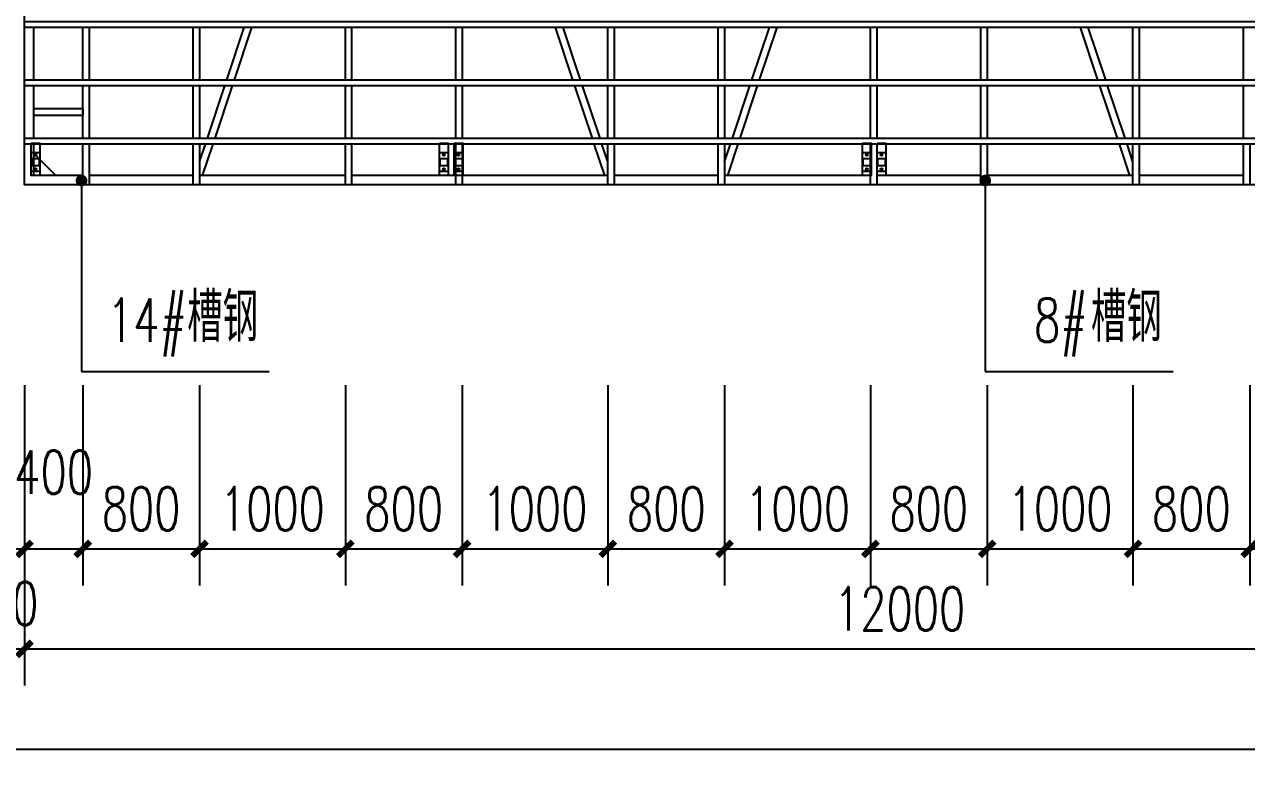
# Model space of a CAD drawing. Extents: x 396092 to 455492, y 17293 to 132793.
# Drawn here: x 428562 to 436940, y 99136 to 104352 of the extents above; entities that cross this region are included whole.
import ezdxf

# ---------------------------------------------------------------- set-up
doc = ezdxf.new("R2010")
doc.units = 0
doc.header["$LTSCALE"] = 1000
doc.header["$MEASUREMENT"] = 0
for name, color, linetype in [('DIM_LEAD', 3, 'Continuous'), ('PUB_DIM', 3, 'Continuous'), ('PUB_TEXT', 7, 'Continuous'), ('W-STEEL_FRAME钢架', 3, 'Continuous'), ('W-STEEL_KEEL钢龙骨', 5, 'Continuous')]:
    doc.layers.add(name, color=color, linetype=linetype)
doc.styles.add('_TCH_DIM', font='SIMPLEX', dxfattribs={"bigfont": 'GBCBIG'})
doc.styles.add('_TCH_DIM_T3', font='SIMPLEX', dxfattribs={"width": 0.705882, "bigfont": 'GBCBIG'})
doc.dimstyles.new('_TCH_ARCH&&100', dxfattribs={"dimtxt": 297.5, "dimasz": 100, "dimexe": 250, "dimexo": 300, "dimgap": 126.25, "dimtad": 1, "dimdec": 0, "dimzin": 0, "dimdsep": 46, "dimtxsty": '_TCH_DIM_T3', "dimblk": 'ARCHTICK', "dimcen": 0.09, "dimclrt": 7, "dimazin": 2, "dimtfac": 1, "dimtdec": 0, "dimtix": 1, "dimtmove": 2, "dimatfit": 3, "dimfxl": 100, "dimtolj": 1, "dimtzin": 0, "dimarcsym": 0})

# ---------------------------------------------------------------- blocks, each defined once
blk = doc.blocks.new('A$C2ace10f5')
for points in [[(215, -26.7), (275, -26.7), (275, -248.7), (215, -248.7)], [(215, -91.7), (275, -91.7), (275, -221.7), (215, -221.7)], [(220, -131.7), (270, -131.7), (270, -181.7), (220, -181.7)]]:
    blk.add_lwpolyline(points, close=True)
for centre in [(245, -106.7), (245, -206.7)]:
    blk.add_circle(centre, 7)
blk = doc.blocks.new('_ArchTick')
at = {"color": 0, "linetype": 'ByBlock', "const_width": 0.4}
blk.add_lwpolyline([(-0.5, -0.5), (0.5, 0.5)], dxfattribs=at)
blk = doc.blocks.new('*D264')
at = {"layer": 'Defpoints', "color": 0, "transparency": 16777216}
for p in [(406061.5, 100808), (440561.5, 100808), (440561.5, 99385.7)]:
    blk.add_point(p, dxfattribs=at)
at = {"layer": 'PUB_DIM', "color": 0, "lineweight": -2, "transparency": 16777216}
for p, q in [((406061.5, 100508), (406061.5, 99135.7)), ((440561.5, 100508), (440561.5, 99135.7)), ((406061.5, 99385.7), (440561.5, 99385.7))]:
    blk.add_line(p, q, dxfattribs=at)
at = {"layer": 'PUB_DIM', "color": 0, "lineweight": -2, "transparency": 16777216, "xscale": 100, "yscale": 100, "zscale": 100, "rotation": 180}
blk.add_blockref('_ArchTick', (406061.5, 99385.7), dxfattribs=at)
at = {"layer": 'PUB_DIM', "color": 0, "lineweight": -2, "transparency": 16777216, "xscale": 100, "yscale": 100, "zscale": 100}
blk.add_blockref('_ArchTick', (440561.5, 99385.7), dxfattribs=at)
at = {"layer": 'PUB_DIM', "color": 7, "transparency": 16777216, "insert": (423311.5, 99660.7), "char_height": 297.5, "attachment_point": 5, "style": '_TCH_DIM_T3'}
blk.add_mtext('\\A1;34500', dxfattribs=at)
blk = doc.blocks.new('*D266')
at = {"layer": 'Defpoints', "color": 0, "transparency": 16777216}
for p in [(418061.5, 101494.1), (428561.6, 101494.1), (428561.6, 100071.8)]:
    blk.add_point(p, dxfattribs=at)
at = {"layer": 'PUB_DIM', "color": 0, "lineweight": -2, "transparency": 16777216}
for p, q in [((418061.5, 101194.1), (418061.5, 99821.8)), ((428561.6, 101194.1), (428561.6, 99821.8)), ((418061.5, 100071.8), (428561.6, 100071.8))]:
    blk.add_line(p, q, dxfattribs=at)
at = {"layer": 'PUB_DIM', "color": 0, "lineweight": -2, "transparency": 16777216, "xscale": 100, "yscale": 100, "zscale": 100, "rotation": 180}
blk.add_blockref('_ArchTick', (418061.5, 100071.8), dxfattribs=at)
at = {"layer": 'PUB_DIM', "color": 0, "lineweight": -2, "transparency": 16777216, "xscale": 100, "yscale": 100, "zscale": 100}
blk.add_blockref('_ArchTick', (428561.6, 100071.8), dxfattribs=at)
at = {"layer": 'PUB_DIM', "color": 7, "transparency": 16777216, "insert": (423311.5, 100346.8), "char_height": 297.5, "attachment_point": 5, "style": '_TCH_DIM_T3'}
blk.add_mtext('\\A1;10500', dxfattribs=at)
blk = doc.blocks.new('*D267')
at = {"layer": 'Defpoints', "color": 0, "transparency": 16777216}
for p in [(428561.6, 101494.1), (440561.5, 101494.1), (440561.5, 100071.8)]:
    blk.add_point(p, dxfattribs=at)
at = {"layer": 'PUB_DIM', "color": 0, "lineweight": -2, "transparency": 16777216}
for p, q in [((428561.6, 101194.1), (428561.6, 99821.8)), ((440561.5, 101194.1), (440561.5, 99821.8)), ((428561.6, 100071.8), (440561.5, 100071.8))]:
    blk.add_line(p, q, dxfattribs=at)
at = {"layer": 'PUB_DIM', "color": 0, "lineweight": -2, "transparency": 16777216, "xscale": 100, "yscale": 100, "zscale": 100, "rotation": 180}
blk.add_blockref('_ArchTick', (428561.6, 100071.8), dxfattribs=at)
at = {"layer": 'PUB_DIM', "color": 0, "lineweight": -2, "transparency": 16777216, "xscale": 100, "yscale": 100, "zscale": 100}
blk.add_blockref('_ArchTick', (440561.5, 100071.8), dxfattribs=at)
at = {"layer": 'PUB_DIM', "color": 7, "transparency": 16777216, "insert": (434561.5, 100346.8), "char_height": 297.5, "attachment_point": 5, "style": '_TCH_DIM_T3'}
blk.add_mtext('\\A1;12000', dxfattribs=at)
blk = doc.blocks.new('*D294')
at = {"layer": 'Defpoints', "color": 0, "transparency": 16777216}
for p in [(428211.5, 102180.3), (428561.6, 102180.3), (428561.6, 100758)]:
    blk.add_point(p, dxfattribs=at)
at = {"layer": 'PUB_DIM', "color": 0, "lineweight": -2, "transparency": 16777216}
for p, q in [((428211.5, 101880.3), (428211.5, 100508)), ((428561.6, 101880.3), (428561.6, 100508)), ((428211.5, 100758), (428561.6, 100758))]:
    blk.add_line(p, q, dxfattribs=at)
at = {"layer": 'PUB_DIM', "color": 0, "lineweight": -2, "transparency": 16777216, "xscale": 100, "yscale": 100, "zscale": 100, "rotation": 180}
blk.add_blockref('_ArchTick', (428211.5, 100758), dxfattribs=at)
at = {"layer": 'PUB_DIM', "color": 0, "lineweight": -2, "transparency": 16777216, "xscale": 100, "yscale": 100, "zscale": 100}
blk.add_blockref('_ArchTick', (428561.6, 100758), dxfattribs=at)
at = {"layer": 'PUB_DIM', "color": 7, "transparency": 16777216, "insert": (428386.5, 100383), "char_height": 297.5, "attachment_point": 5, "style": '_TCH_DIM_T3'}
blk.add_mtext('\\A1;350', dxfattribs=at)
blk = doc.blocks.new('*D295')
at = {"layer": 'Defpoints', "color": 0, "transparency": 16777216}
for p in [(428561.6, 102180.3), (428961.5, 102180.3), (428961.5, 100758)]:
    blk.add_point(p, dxfattribs=at)
at = {"layer": 'PUB_DIM', "color": 0, "lineweight": -2, "transparency": 16777216}
for p, q in [((428561.6, 101880.3), (428561.6, 100508)), ((428961.5, 101880.3), (428961.5, 100508)), ((428561.6, 100758), (428961.5, 100758))]:
    blk.add_line(p, q, dxfattribs=at)
at = {"layer": 'PUB_DIM', "color": 0, "lineweight": -2, "transparency": 16777216, "xscale": 100, "yscale": 100, "zscale": 100, "rotation": 180}
blk.add_blockref('_ArchTick', (428561.6, 100758), dxfattribs=at)
at = {"layer": 'PUB_DIM', "color": 0, "lineweight": -2, "transparency": 16777216, "xscale": 100, "yscale": 100, "zscale": 100}
blk.add_blockref('_ArchTick', (428961.5, 100758), dxfattribs=at)
at = {"layer": 'PUB_DIM', "color": 7, "transparency": 16777216, "insert": (428761.5, 101283), "char_height": 297.5, "attachment_point": 5, "style": '_TCH_DIM_T3'}
blk.add_mtext('\\A1;400', dxfattribs=at)
blk = doc.blocks.new('*D296')
at = {"layer": 'Defpoints', "color": 0, "transparency": 16777216}
for p in [(428961.5, 102180.3), (429761.5, 102180.3), (429761.5, 100758)]:
    blk.add_point(p, dxfattribs=at)
at = {"layer": 'PUB_DIM', "color": 0, "lineweight": -2, "transparency": 16777216}
for p, q in [((428961.5, 101880.3), (428961.5, 100508)), ((429761.5, 101880.3), (429761.5, 100508)), ((428961.5, 100758), (429761.5, 100758))]:
    blk.add_line(p, q, dxfattribs=at)
at = {"layer": 'PUB_DIM', "color": 0, "lineweight": -2, "transparency": 16777216, "xscale": 100, "yscale": 100, "zscale": 100, "rotation": 180}
blk.add_blockref('_ArchTick', (428961.5, 100758), dxfattribs=at)
at = {"layer": 'PUB_DIM', "color": 0, "lineweight": -2, "transparency": 16777216, "xscale": 100, "yscale": 100, "zscale": 100}
blk.add_blockref('_ArchTick', (429761.5, 100758), dxfattribs=at)
at = {"layer": 'PUB_DIM', "color": 7, "transparency": 16777216, "insert": (429361.5, 101033), "char_height": 297.5, "attachment_point": 5, "style": '_TCH_DIM_T3'}
blk.add_mtext('\\A1;800', dxfattribs=at)
blk = doc.blocks.new('*D297')
at = {"layer": 'Defpoints', "color": 0, "transparency": 16777216}
for p in [(429761.5, 102180.3), (430761.5, 102180.3), (430761.5, 100758)]:
    blk.add_point(p, dxfattribs=at)
at = {"layer": 'PUB_DIM', "color": 0, "lineweight": -2, "transparency": 16777216}
for p, q in [((429761.5, 101880.3), (429761.5, 100508)), ((430761.5, 101880.3), (430761.5, 100508)), ((429761.5, 100758), (430761.5, 100758))]:
    blk.add_line(p, q, dxfattribs=at)
at = {"layer": 'PUB_DIM', "color": 0, "lineweight": -2, "transparency": 16777216, "xscale": 100, "yscale": 100, "zscale": 100, "rotation": 180}
blk.add_blockref('_ArchTick', (429761.5, 100758), dxfattribs=at)
at = {"layer": 'PUB_DIM', "color": 0, "lineweight": -2, "transparency": 16777216, "xscale": 100, "yscale": 100, "zscale": 100}
blk.add_blockref('_ArchTick', (430761.5, 100758), dxfattribs=at)
at = {"layer": 'PUB_DIM', "color": 7, "transparency": 16777216, "insert": (430261.5, 101033), "char_height": 297.5, "attachment_point": 5, "style": '_TCH_DIM_T3'}
blk.add_mtext('\\A1;1000', dxfattribs=at)
blk = doc.blocks.new('*D298')
at = {"layer": 'Defpoints', "color": 0, "transparency": 16777216}
for p in [(430761.5, 102180.3), (431561.5, 102180.3), (431561.5, 100758)]:
    blk.add_point(p, dxfattribs=at)
at = {"layer": 'PUB_DIM', "color": 0, "lineweight": -2, "transparency": 16777216}
for p, q in [((430761.5, 101880.3), (430761.5, 100508)), ((431561.5, 101880.3), (431561.5, 100508)), ((430761.5, 100758), (431561.5, 100758))]:
    blk.add_line(p, q, dxfattribs=at)
at = {"layer": 'PUB_DIM', "color": 0, "lineweight": -2, "transparency": 16777216, "xscale": 100, "yscale": 100, "zscale": 100, "rotation": 180}
blk.add_blockref('_ArchTick', (430761.5, 100758), dxfattribs=at)
at = {"layer": 'PUB_DIM', "color": 0, "lineweight": -2, "transparency": 16777216, "xscale": 100, "yscale": 100, "zscale": 100}
blk.add_blockref('_ArchTick', (431561.5, 100758), dxfattribs=at)
at = {"layer": 'PUB_DIM', "color": 7, "transparency": 16777216, "insert": (431161.5, 101033), "char_height": 297.5, "attachment_point": 5, "style": '_TCH_DIM_T3'}
blk.add_mtext('\\A1;800', dxfattribs=at)
blk = doc.blocks.new('*D299')
at = {"layer": 'Defpoints', "color": 0, "transparency": 16777216}
for p in [(431561.5, 102180.3), (432561.5, 102180.3), (432561.5, 100758)]:
    blk.add_point(p, dxfattribs=at)
at = {"layer": 'PUB_DIM', "color": 0, "lineweight": -2, "transparency": 16777216}
for p, q in [((431561.5, 101880.3), (431561.5, 100508)), ((432561.5, 101880.3), (432561.5, 100508)), ((431561.5, 100758), (432561.5, 100758))]:
    blk.add_line(p, q, dxfattribs=at)
at = {"layer": 'PUB_DIM', "color": 0, "lineweight": -2, "transparency": 16777216, "xscale": 100, "yscale": 100, "zscale": 100, "rotation": 180}
blk.add_blockref('_ArchTick', (431561.5, 100758), dxfattribs=at)
at = {"layer": 'PUB_DIM', "color": 0, "lineweight": -2, "transparency": 16777216, "xscale": 100, "yscale": 100, "zscale": 100}
blk.add_blockref('_ArchTick', (432561.5, 100758), dxfattribs=at)
at = {"layer": 'PUB_DIM', "color": 7, "transparency": 16777216, "insert": (432061.5, 101033), "char_height": 297.5, "attachment_point": 5, "style": '_TCH_DIM_T3'}
blk.add_mtext('\\A1;1000', dxfattribs=at)
blk = doc.blocks.new('*D300')
at = {"layer": 'Defpoints', "color": 0, "transparency": 16777216}
for p in [(432561.5, 102180.3), (433361.5, 102180.3), (433361.5, 100758)]:
    blk.add_point(p, dxfattribs=at)
at = {"layer": 'PUB_DIM', "color": 0, "lineweight": -2, "transparency": 16777216}
for p, q in [((432561.5, 101880.3), (432561.5, 100508)), ((433361.5, 101880.3), (433361.5, 100508)), ((432561.5, 100758), (433361.5, 100758))]:
    blk.add_line(p, q, dxfattribs=at)
at = {"layer": 'PUB_DIM', "color": 0, "lineweight": -2, "transparency": 16777216, "xscale": 100, "yscale": 100, "zscale": 100, "rotation": 180}
blk.add_blockref('_ArchTick', (432561.5, 100758), dxfattribs=at)
at = {"layer": 'PUB_DIM', "color": 0, "lineweight": -2, "transparency": 16777216, "xscale": 100, "yscale": 100, "zscale": 100}
blk.add_blockref('_ArchTick', (433361.5, 100758), dxfattribs=at)
at = {"layer": 'PUB_DIM', "color": 7, "transparency": 16777216, "insert": (432961.5, 101033), "char_height": 297.5, "attachment_point": 5, "style": '_TCH_DIM_T3'}
blk.add_mtext('\\A1;800', dxfattribs=at)
blk = doc.blocks.new('*D301')
at = {"layer": 'Defpoints', "color": 0, "transparency": 16777216}
for p in [(433361.5, 102180.3), (434361.5, 102180.3), (434361.5, 100758)]:
    blk.add_point(p, dxfattribs=at)
at = {"layer": 'PUB_DIM', "color": 0, "lineweight": -2, "transparency": 16777216}
for p, q in [((433361.5, 101880.3), (433361.5, 100508)), ((434361.5, 101880.3), (434361.5, 100508)), ((433361.5, 100758), (434361.5, 100758))]:
    blk.add_line(p, q, dxfattribs=at)
at = {"layer": 'PUB_DIM', "color": 0, "lineweight": -2, "transparency": 16777216, "xscale": 100, "yscale": 100, "zscale": 100, "rotation": 180}
blk.add_blockref('_ArchTick', (433361.5, 100758), dxfattribs=at)
at = {"layer": 'PUB_DIM', "color": 0, "lineweight": -2, "transparency": 16777216, "xscale": 100, "yscale": 100, "zscale": 100}
blk.add_blockref('_ArchTick', (434361.5, 100758), dxfattribs=at)
at = {"layer": 'PUB_DIM', "color": 7, "transparency": 16777216, "insert": (433861.5, 101033), "char_height": 297.5, "attachment_point": 5, "style": '_TCH_DIM_T3'}
blk.add_mtext('\\A1;1000', dxfattribs=at)
blk = doc.blocks.new('*D302')
at = {"layer": 'Defpoints', "color": 0, "transparency": 16777216}
for p in [(434361.5, 102180.3), (435161.5, 102180.3), (435161.5, 100758)]:
    blk.add_point(p, dxfattribs=at)
at = {"layer": 'PUB_DIM', "color": 0, "lineweight": -2, "transparency": 16777216}
for p, q in [((434361.5, 101880.3), (434361.5, 100508)), ((435161.5, 101880.3), (435161.5, 100508)), ((434361.5, 100758), (435161.5, 100758))]:
    blk.add_line(p, q, dxfattribs=at)
at = {"layer": 'PUB_DIM', "color": 0, "lineweight": -2, "transparency": 16777216, "xscale": 100, "yscale": 100, "zscale": 100, "rotation": 180}
blk.add_blockref('_ArchTick', (434361.5, 100758), dxfattribs=at)
at = {"layer": 'PUB_DIM', "color": 0, "lineweight": -2, "transparency": 16777216, "xscale": 100, "yscale": 100, "zscale": 100}
blk.add_blockref('_ArchTick', (435161.5, 100758), dxfattribs=at)
at = {"layer": 'PUB_DIM', "color": 7, "transparency": 16777216, "insert": (434761.5, 101033), "char_height": 297.5, "attachment_point": 5, "style": '_TCH_DIM_T3'}
blk.add_mtext('\\A1;800', dxfattribs=at)
blk = doc.blocks.new('*D303')
at = {"layer": 'Defpoints', "color": 0, "transparency": 16777216}
for p in [(435161.5, 102180.3), (436161.5, 102180.3), (436161.5, 100758)]:
    blk.add_point(p, dxfattribs=at)
at = {"layer": 'PUB_DIM', "color": 0, "lineweight": -2, "transparency": 16777216}
for p, q in [((435161.5, 101880.3), (435161.5, 100508)), ((436161.5, 101880.3), (436161.5, 100508)), ((435161.5, 100758), (436161.5, 100758))]:
    blk.add_line(p, q, dxfattribs=at)
at = {"layer": 'PUB_DIM', "color": 0, "lineweight": -2, "transparency": 16777216, "xscale": 100, "yscale": 100, "zscale": 100, "rotation": 180}
blk.add_blockref('_ArchTick', (435161.5, 100758), dxfattribs=at)
at = {"layer": 'PUB_DIM', "color": 0, "lineweight": -2, "transparency": 16777216, "xscale": 100, "yscale": 100, "zscale": 100}
blk.add_blockref('_ArchTick', (436161.5, 100758), dxfattribs=at)
at = {"layer": 'PUB_DIM', "color": 7, "transparency": 16777216, "insert": (435661.5, 101033), "char_height": 297.5, "attachment_point": 5, "style": '_TCH_DIM_T3'}
blk.add_mtext('\\A1;1000', dxfattribs=at)
blk = doc.blocks.new('*D304')
at = {"layer": 'Defpoints', "color": 0, "transparency": 16777216}
for p in [(436161.5, 102180.3), (436961.5, 102180.3), (436961.5, 100758)]:
    blk.add_point(p, dxfattribs=at)
at = {"layer": 'PUB_DIM', "color": 0, "lineweight": -2, "transparency": 16777216}
for p, q in [((436161.5, 101880.3), (436161.5, 100508)), ((436961.5, 101880.3), (436961.5, 100508)), ((436161.5, 100758), (436961.5, 100758))]:
    blk.add_line(p, q, dxfattribs=at)
at = {"layer": 'PUB_DIM', "color": 0, "lineweight": -2, "transparency": 16777216, "xscale": 100, "yscale": 100, "zscale": 100, "rotation": 180}
blk.add_blockref('_ArchTick', (436161.5, 100758), dxfattribs=at)
at = {"layer": 'PUB_DIM', "color": 0, "lineweight": -2, "transparency": 16777216, "xscale": 100, "yscale": 100, "zscale": 100}
blk.add_blockref('_ArchTick', (436961.5, 100758), dxfattribs=at)
at = {"layer": 'PUB_DIM', "color": 7, "transparency": 16777216, "insert": (436561.5, 101033), "char_height": 297.5, "attachment_point": 5, "style": '_TCH_DIM_T3'}
blk.add_mtext('\\A1;800', dxfattribs=at)
blk = doc.blocks.new('*D305')
at = {"layer": 'Defpoints', "color": 0, "transparency": 16777216}
for p in [(436961.5, 102180.3), (437961.5, 102180.3), (437961.5, 100758)]:
    blk.add_point(p, dxfattribs=at)
at = {"layer": 'PUB_DIM', "color": 0, "lineweight": -2, "transparency": 16777216}
for p, q in [((436961.5, 101880.3), (436961.5, 100508)), ((437961.5, 101880.3), (437961.5, 100508)), ((436961.5, 100758), (437961.5, 100758))]:
    blk.add_line(p, q, dxfattribs=at)
at = {"layer": 'PUB_DIM', "color": 0, "lineweight": -2, "transparency": 16777216, "xscale": 100, "yscale": 100, "zscale": 100, "rotation": 180}
blk.add_blockref('_ArchTick', (436961.5, 100758), dxfattribs=at)
at = {"layer": 'PUB_DIM', "color": 0, "lineweight": -2, "transparency": 16777216, "xscale": 100, "yscale": 100, "zscale": 100}
blk.add_blockref('_ArchTick', (437961.5, 100758), dxfattribs=at)
at = {"layer": 'PUB_DIM', "color": 7, "transparency": 16777216, "insert": (437461.5, 101033), "char_height": 297.5, "attachment_point": 5, "style": '_TCH_DIM_T3'}
blk.add_mtext('\\A1;1000', dxfattribs=at)

msp = doc.modelspace()

# ---------------------------------------------------------------- linework, layer by layer
at = {"layer": 'DIM_LEAD'}
for p, q in [((428952.8, 103282.6), (428952.8, 101972.6)), ((435148.6, 103282.6), (435148.6, 101972.6)), ((428952.8, 101972.6), (430240.3, 101972.6)), ((435148.6, 101972.6), (436436.1, 101972.6))]:
    msp.add_line(p, q, dxfattribs=at)
at = {"layer": 'DIM_LEAD', "const_width": 40}
for points in [[(428952.8, 103302.6, 1), (428952.8, 103262.6, 1)], [(435148.6, 103302.6, 1), (435148.6, 103262.6, 1)]]:
    msp.add_lwpolyline(points, format="xyb", close=True, dxfattribs=at)
at = {"layer": 'W-STEEL_FRAME钢架', "color": 30, "linetype": 'Continuous', "true_color": 0xf26722}
for p, q in [((429948.8, 103972.5, 2000), (430068.8, 104332.5, 2000)), ((430001.5, 103972.5, 2000), (430121.5, 104332.5, 2000)), ((432321.5, 103972.5, 2000), (432201.5, 104332.5, 2000)), ((432374.3, 103972.5, 2000), (432254.3, 104332.5, 2000)), ((433548.8, 103972.5, 2000), (433668.8, 104332.5, 2000)), ((433601.5, 103972.5, 2000), (433721.5, 104332.5, 2000)), ((435921.5, 103972.5, 2000), (435801.5, 104332.5, 2000)), ((435974.3, 103972.5, 2000), (435854.3, 104332.5, 2000)), ((429815.5, 103572.5, 2000), (429935.5, 103932.5, 2000)), ((429868.2, 103572.5, 2000), (429988.2, 103932.5, 2000)), ((432454.9, 103572.5, 2000), (432334.9, 103932.5, 2000)), ((432507.6, 103572.5, 2000), (432387.6, 103932.5, 2000)), ((433415.5, 103572.5, 2000), (433535.5, 103932.5, 2000)), ((433468.2, 103572.5, 2000), (433588.2, 103932.5, 2000)), ((436054.9, 103572.5, 2000), (435934.9, 103932.5, 2000)), ((436107.6, 103572.5, 2000), (435987.6, 103932.5, 2000)), ((429761.5, 103410.6, 2000), (429802.2, 103532.5, 2000)), ((429783.2, 103317.5, 2000), (429854.9, 103532.5, 2000)), ((432539.9, 103317.5, 2000), (432468.2, 103532.5, 2000)), ((432561.5, 103410.6, 2000), (432520.9, 103532.5, 2000)), ((433361.5, 103410.6, 2000), (433402.2, 103532.5, 2000)), ((433383.2, 103317.5, 2000), (433454.9, 103532.5, 2000)), ((436139.9, 103317.5, 2000), (436068.2, 103532.5, 2000)), ((436161.5, 103410.6, 2000), (436120.9, 103532.5, 2000))]:
    msp.add_line(p, q, dxfattribs=at)
at = {"layer": 'W-STEEL_FRAME钢架', "linetype": 'Continuous'}
msp.add_lwpolyline([(440561.5, 103252.5), (428561.6, 103252.5), (428561.6, 106252.5), (440561.5, 106252.5)], close=True, dxfattribs=at)
for points in [[(428626.6, 103972.5), (428626.6, 104332.5)], [(428626.6, 103572.5), (428626.6, 103932.5)], [(428961.5, 103317.5), (428626.6, 103317.5), (428626.6, 103532.5)], [(429718.5, 103317.5), (429004.5, 103317.5)], [(430761.5, 103317.5), (429761.5, 103317.5)], [(431518.5, 103317.5), (430804.5, 103317.5)], [(432561.5, 103317.5), (431561.5, 103317.5)], [(433318.5, 103317.5), (432604.5, 103317.5)], [(434361.5, 103317.5), (433361.5, 103317.5)], [(435118.5, 103317.5), (434404.5, 103317.5)], [(436161.5, 103317.5), (435161.5, 103317.5)], [(436918.5, 103317.5), (436204.5, 103317.5)]]:
    msp.add_lwpolyline(points, dxfattribs=at)
at = {"layer": 'W-STEEL_FRAME钢架', "linetype": 'Continuous', "elevation": 2000}
for points in [[(428961.5, 103972.5), (428961.5, 104332.5)], [(429004.5, 104332.5), (429004.5, 103972.5)], [(429718.5, 103972.5), (429718.5, 104332.5)], [(429761.5, 104332.5), (429761.5, 103972.5)], [(430761.5, 103972.5), (430761.5, 104332.5)], [(430804.5, 104332.5), (430804.5, 103972.5)], [(431518.5, 103972.5), (431518.5, 104332.5)], [(431561.5, 104332.5), (431561.5, 103972.5)], [(432561.5, 103972.5), (432561.5, 104332.5)], [(432604.5, 104332.5), (432604.5, 103972.5)], [(433318.5, 103972.5), (433318.5, 104332.5)], [(433361.5, 104332.5), (433361.5, 103972.5)], [(434361.5, 103972.5), (434361.5, 104332.5)], [(434404.5, 104332.5), (434404.5, 103972.5)], [(435118.5, 103972.5), (435118.5, 104332.5)], [(435161.5, 104332.5), (435161.5, 103972.5)], [(436161.5, 103972.5), (436161.5, 104332.5)], [(436204.5, 104332.5), (436204.5, 103972.5)], [(436918.5, 103972.5), (436918.5, 104332.5)], [(428961.5, 103572.5), (428961.5, 103932.5)], [(429004.5, 103932.5), (429004.5, 103572.5)], [(429718.5, 103572.5), (429718.5, 103932.5)], [(429761.5, 103932.5), (429761.5, 103572.5)], [(430761.5, 103572.5), (430761.5, 103932.5)], [(430804.5, 103932.5), (430804.5, 103572.5)], [(431518.5, 103572.5), (431518.5, 103932.5)], [(431561.5, 103932.5), (431561.5, 103572.5)], [(432561.5, 103572.5), (432561.5, 103932.5)], [(432604.5, 103932.5), (432604.5, 103572.5)], [(433318.5, 103572.5), (433318.5, 103932.5)], [(433361.5, 103932.5), (433361.5, 103572.5)], [(434361.5, 103572.5), (434361.5, 103932.5)], [(434404.5, 103932.5), (434404.5, 103572.5)], [(435118.5, 103572.5), (435118.5, 103932.5)], [(435161.5, 103932.5), (435161.5, 103572.5)], [(436161.5, 103572.5), (436161.5, 103932.5)], [(436204.5, 103932.5), (436204.5, 103572.5)], [(436918.5, 103572.5), (436918.5, 103932.5)], [(429004.5, 103532.5), (429004.5, 103252.5), (428961.5, 103252.5), (428961.5, 103532.5)], [(429761.5, 103532.5), (429761.5, 103252.5), (429718.5, 103252.5), (429718.5, 103532.5)], [(430804.5, 103532.5), (430804.5, 103252.5), (430761.5, 103252.5), (430761.5, 103532.5)], [(431561.5, 103532.5), (431561.5, 103252.5), (431518.5, 103252.5), (431518.5, 103532.5)], [(432604.5, 103532.5), (432604.5, 103252.5), (432561.5, 103252.5), (432561.5, 103532.5)], [(433361.5, 103532.5), (433361.5, 103252.5), (433318.5, 103252.5), (433318.5, 103532.5)], [(434404.5, 103532.5), (434404.5, 103252.5), (434361.5, 103252.5), (434361.5, 103532.5)], [(435161.5, 103532.5), (435161.5, 103252.5), (435118.5, 103252.5), (435118.5, 103532.5)], [(436204.5, 103532.5), (436204.5, 103252.5), (436161.5, 103252.5), (436161.5, 103532.5)], [(436961.5, 103532.5), (436961.5, 103252.5), (436918.5, 103252.5), (436918.5, 103532.5)]]:
    msp.add_lwpolyline(points, dxfattribs=at)
at = {"layer": 'W-STEEL_FRAME钢架'}
msp.add_lwpolyline([(428626.6, 103776.5), (428961.5, 103776.5), (428961.5, 103728.5), (428626.6, 103728.5)], close=True, dxfattribs=at)
at = {"layer": 'W-STEEL_FRAME钢架', "color": 4}
msp.add_lwpolyline([(428776.6, 103317.5), (428626.6, 103317.5), (428626.6, 103467.5)], close=True, dxfattribs=at)
at = {"layer": 'W-STEEL_KEEL钢龙骨'}
for points in [[(440561.5, 104332.5), (428561.6, 104332.5), (428561.6, 104372.5), (440561.5, 104372.5)], [(440561.5, 103932.5), (428561.6, 103932.5), (428561.6, 103972.5), (440561.5, 103972.5)], [(440561.5, 103532.5), (428561.6, 103532.5), (428561.6, 103572.5), (440561.5, 103572.5)]]:
    msp.add_lwpolyline(points, close=True, dxfattribs=at)

# ---------------------------------------------------------------- block references
for p in [(428391.6, 103566.2), (431191.6, 103566.2), (431291.6, 103566.2), (434091.6, 103566.2), (434191.6, 103566.2)]:
    msp.add_blockref('A$C2ace10f5', p)

# ---------------------------------------------------------------- texts
at = {"layer": 'PUB_TEXT', "style": '_TCH_DIM', "width": 0.705882}
for s, p in [('14#', (429127.3, 102176.7)), ('8#', (435483.1, 102176.7))]:
    msp.add_text(s, height=297.5, dxfattribs=at).set_placement(p)
at = {"layer": 'PUB_TEXT', "style": '_TCH_DIM'}
for p in [(429677.3, 102176.7), (435873.1, 102176.7)]:
    msp.add_text('槽钢', height=337.59, dxfattribs=at).set_placement(p)

# ---------------------------------------------------------------- dimensions: what is measured, and where the dimension line sits
at = {"layer": 'PUB_DIM'}
for base, p1, p2, picture, middle in [((428561.6, 100758), (428211.5, 102180.3), (428561.6, 102180.3), '*D294', (428386.5, 100383)), ((428961.5, 100758), (428561.6, 102180.3), (428961.5, 102180.3), '*D295', (428761.5, 101283))]:
    dim = msp.add_linear_dim(base=base, p1=p1, p2=p2, angle=0, dimstyle='_TCH_ARCH&&100', dxfattribs=at)
    dim.commit()
    dim.dimension.update_dxf_attribs({"geometry": picture, "text_midpoint": middle, "dimtype": 129})
for p1, p2, picture, middle in [((428961.5, 102180.3), (429761.5, 102180.3), '*D296', (429361.5, 101033)), ((429761.5, 102180.3), (430761.5, 102180.3), '*D297', (430261.5, 101033)), ((430761.5, 102180.3), (431561.5, 102180.3), '*D298', (431161.5, 101033)), ((431561.5, 102180.3), (432561.5, 102180.3), '*D299', (432061.5, 101033)), ((432561.5, 102180.3), (433361.5, 102180.3), '*D300', (432961.5, 101033)), ((433361.5, 102180.3), (434361.5, 102180.3), '*D301', (433861.5, 101033)), ((434361.5, 102180.3), (435161.5, 102180.3), '*D302', (434761.5, 101033)), ((435161.5, 102180.3), (436161.5, 102180.3), '*D303', (435661.5, 101033)), ((436161.5, 102180.3), (436961.5, 102180.3), '*D304', (436561.5, 101033)), ((436961.5, 102180.3), (437961.5, 102180.3), '*D305', (437461.5, 101033)), ((418061.5, 101494.1), (428561.6, 101494.1), '*D266', (423311.5, 100346.8)), ((428561.6, 101494.1), (440561.5, 101494.1), '*D267', (434561.5, 100346.8)), ((406061.5, 100808), (440561.5, 100808), '*D264', (423311.5, 99660.7))]:
    dim = msp.add_aligned_dim(p1=p1, p2=p2, distance=-1422.3, dimstyle='_TCH_ARCH&&100', dxfattribs=at)
    dim.commit()
    dim.dimension.update_dxf_attribs({"geometry": picture, "text_midpoint": middle})

doc.saveas('drawing.dxf')
